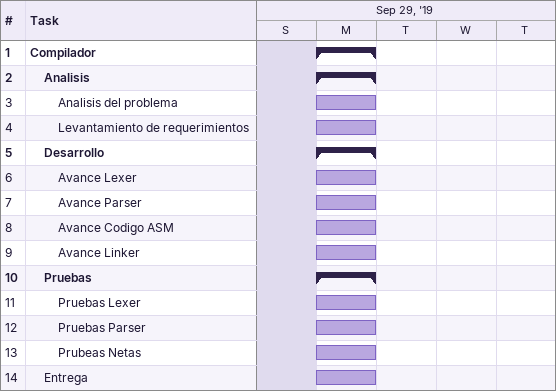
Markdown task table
| ID | Level | Task | Start | Finish |
|---|---|---|---|---|
| 1 | 1 | **Compilador** | 2019-09-30 | 2019-09-30 |
| 2 | 2 | **Analisis** | 2019-09-30 | 2019-09-30 |
| 3 | 3 | Analisis del problema | 2019-09-30 | 2019-09-30 |
| 4 | 3 | Levantamiento de requerimientos | 2019-09-30 | 2019-09-30 |
| 5 | 2 | **Desarrollo** | 2019-09-30 | 2019-09-30 |
| 6 | 3 | Avance Lexer | 2019-09-30 | 2019-09-30 |
| 7 | 3 | Avance Parser | 2019-09-30 | 2019-09-30 |
| 8 | 3 | Avance Codigo ASM | 2019-09-30 | 2019-09-30 |
| 9 | 3 | Avance Linker | 2019-09-30 | 2019-09-30 |
| 10 | 2 | **Pruebas** | 2019-09-30 | 2019-09-30 |
| 11 | 3 | Pruebas Lexer | 2019-09-30 | 2019-09-30 |
| 12 | 3 | Pruebas Parser | 2019-09-30 | 2019-09-30 |
| 13 | 3 | Prubeas Netas | 2019-09-30 | 2019-09-30 |
| 14 | 2 | Entrega | 2019-09-30 | 2019-09-30 |
